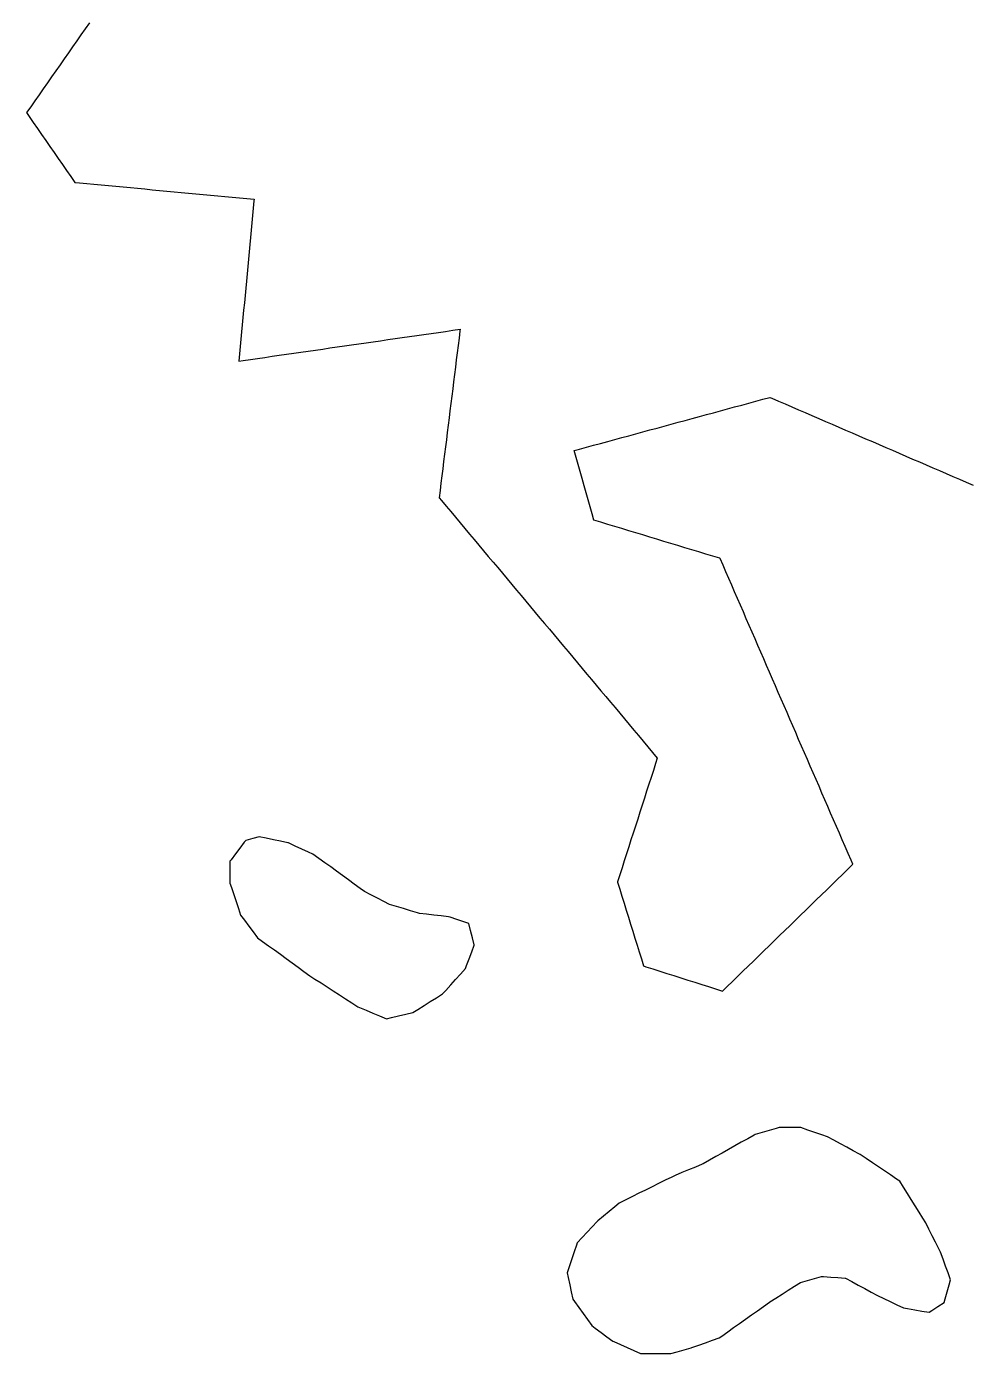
# Model space of a CAD drawing. Header units: millimetres. Extents: x 32 to 3054, y 42 to 5568.
# Drawn here: x 945.2 to 1073.8, y 1431.9 to 1613.5 of the extents above; entities that cross this region are included whole.
import ezdxf

# ---------------------------------------------------------------- set-up
doc = ezdxf.new("R2010")
doc.units = ezdxf.units.MM
for name, color, linetype in [('ALL_ISLANDS', 7, 'Continuous'), ('OUTLINE_ISLAND_01', 7, 'Continuous'), ('OUTLINE_ISLAND_16', 7, 'Continuous'), ('OUTLINE_ISLAND_33', 7, 'Continuous')]:
    doc.layers.add(name, color=color, linetype=linetype)

msp = doc.modelspace()

# ---------------------------------------------------------------- linework, layer by layer
at = {"layer": 'ALL_ISLANDS'}
msp.add_lwpolyline([(953.7965, 1614.0059), (953.2235, 1613.1863), (952.6504, 1612.3668), (952.0774, 1611.5472), (951.5044, 1610.7277), (950.9314, 1609.9081), (950.3584, 1609.0886), (949.7854, 1608.269), (949.2124, 1607.4495), (948.6393, 1606.6299), (948.0663, 1605.8104), (947.4933, 1604.9909), (946.9203, 1604.1713), (946.3473, 1603.3518), (945.7743, 1602.5322), (945.2013, 1601.7127), (945.5612, 1601.1933), (946.1307, 1600.3714), (946.7003, 1599.5494), (947.2699, 1598.7275), (947.8395, 1597.9056), (948.409, 1597.0836), (948.9786, 1596.2617), (949.5482, 1595.4398), (950.1178, 1594.6178), (950.6873, 1593.7959), (951.2569, 1592.9739), (951.8265, 1592.152), (952.4403, 1592.0953), (953.436, 1592.0034), (954.4318, 1591.9115), (955.4276, 1591.8195), (956.4233, 1591.7276), (957.4191, 1591.6357), (958.4149, 1591.5437), (959.4106, 1591.4518), (960.4064, 1591.3599), (961.4022, 1591.2679), (962.3979, 1591.176), (963.3937, 1591.084), (964.3895, 1590.9921), (965.3852, 1590.9002), (966.381, 1590.8082), (967.3768, 1590.7163), (968.3725, 1590.6244), (969.3683, 1590.5324), (970.3641, 1590.4405), (971.3598, 1590.3486), (972.3556, 1590.2566), (973.3513, 1590.1647), (974.3471, 1590.0728), (975.3429, 1589.9808), (976.3386, 1589.8889), (976.314, 1589.6268), (976.2204, 1588.6312), (976.1269, 1587.6356), (976.0333, 1586.64), (975.9397, 1585.6444), (975.8461, 1584.6488), (975.7526, 1583.6532), (975.659, 1582.6575), (975.5654, 1581.6619), (975.4718, 1580.6663), (975.3783, 1579.6707), (975.2847, 1578.6751), (975.1911, 1577.6795), (975.0975, 1576.6839), (975.004, 1575.6883), (974.9104, 1574.6926), (974.8168, 1573.697), (974.7232, 1572.7014), (974.6297, 1571.7058), (974.5361, 1570.7102), (974.4425, 1569.7146), (974.3489, 1568.719), (974.2554, 1567.7234), (974.8376, 1567.8071), (975.8274, 1567.9493), (976.8173, 1568.0916), (977.8071, 1568.2339), (978.7969, 1568.3762), (979.7867, 1568.5184), (980.7766, 1568.6607), (981.7664, 1568.803), (982.7562, 1568.9453), (983.746, 1569.0876), (984.7359, 1569.2298), (985.7257, 1569.3721), (986.7155, 1569.5144), (987.7054, 1569.6567), (988.6952, 1569.799), (989.685, 1569.9412), (990.6748, 1570.0835), (991.6647, 1570.2258), (992.6545, 1570.3681), (993.6443, 1570.5103), (994.6341, 1570.6526), (995.624, 1570.7949), (996.6138, 1570.9372), (997.6036, 1571.0795), (998.5934, 1571.2217), (999.5833, 1571.364), (1000.5731, 1571.5063), (1001.5629, 1571.6486), (1002.5528, 1571.7909), (1003.5426, 1571.9331), (1004.5324, 1572.0754), (1004.5035, 1571.8436), (1004.3799, 1570.8512), (1004.2563, 1569.8589), (1004.1327, 1568.8666), (1004.0091, 1567.8743), (1003.8854, 1566.8819), (1003.7618, 1565.8896), (1003.6382, 1564.8973), (1003.5146, 1563.9049), (1003.391, 1562.9126), (1003.2674, 1561.9203), (1003.1438, 1560.9279), (1003.0201, 1559.9356), (1002.8965, 1558.9433), (1002.7729, 1557.951), (1002.6493, 1556.9586), (1002.5257, 1555.9663), (1002.4021, 1554.974), (1002.2784, 1553.9816), (1002.1548, 1552.9893), (1002.0312, 1551.997), (1001.9076, 1551.0046), (1001.784, 1550.0123), (1001.6604, 1549.02), (1001.9667, 1548.6545), (1002.6091, 1547.8882), (1003.2514, 1547.1218), (1003.8938, 1546.3554), (1004.5362, 1545.589), (1005.1786, 1544.8227), (1005.821, 1544.0563), (1006.4634, 1543.2899), (1007.1058, 1542.5235), (1007.7482, 1541.7571), (1008.3906, 1540.9908), (1009.0329, 1540.2244), (1009.6753, 1539.458), (1010.3177, 1538.6916), (1010.9601, 1537.9252), (1011.6025, 1537.1589), (1012.2449, 1536.3925), (1012.8873, 1535.6261), (1013.5297, 1534.8597), (1014.1721, 1534.0934), (1014.8144, 1533.327), (1015.4568, 1532.5606), (1016.0992, 1531.7942), (1016.7416, 1531.0278), (1017.384, 1530.2615), (1018.0264, 1529.4951), (1018.6688, 1528.7287), (1019.3112, 1527.9623), (1019.9536, 1527.1959), (1020.5959, 1526.4296), (1021.2383, 1525.6632), (1021.8807, 1524.8968), (1022.5231, 1524.1304), (1023.1655, 1523.364), (1023.8079, 1522.5977), (1024.4503, 1521.8313), (1025.0927, 1521.0649), (1025.7351, 1520.2985), (1026.3774, 1519.5322), (1027.0198, 1518.7658), (1027.6622, 1517.9994), (1028.3046, 1517.233), (1028.947, 1516.4666), (1029.5894, 1515.7003), (1030.2318, 1514.9339), (1030.8742, 1514.1675), (1031.5166, 1513.4011), (1031.2795, 1512.6648), (1030.9731, 1511.7129), (1030.6667, 1510.7611), (1030.3603, 1509.8092), (1030.0538, 1508.8573), (1029.7474, 1507.9054), (1029.441, 1506.9535), (1029.1345, 1506.0016), (1028.8281, 1505.0497), (1028.5217, 1504.0978), (1028.2153, 1503.1459), (1027.9088, 1502.194), (1027.6024, 1501.2421), (1027.296, 1500.2902), (1026.9895, 1499.3383), (1026.6831, 1498.3864), (1026.3767, 1497.4345), (1026.0702, 1496.4826), (1026.0888, 1496.4223), (1026.3834, 1495.4667), (1026.678, 1494.5111), (1026.9726, 1493.5555), (1027.2672, 1492.5998), (1027.5618, 1491.6442), (1027.8564, 1490.6886), (1028.151, 1489.733), (1028.4456, 1488.7774), (1028.7401, 1487.8217), (1029.0347, 1486.8661), (1029.3293, 1485.9105), (1029.6239, 1484.9549), (1029.9608, 1484.8479), (1030.9139, 1484.5453), (1031.867, 1484.2427), (1032.8202, 1483.9401), (1033.7733, 1483.6375), (1034.7264, 1483.3349), (1035.6795, 1483.0323), (1036.6326, 1482.7297), (1037.5857, 1482.4271), (1038.5389, 1482.1245), (1039.492, 1481.8219), (1040.4451, 1481.5193), (1041.0722, 1482.1294), (1041.789, 1482.8266), (1042.5058, 1483.5239), (1043.2226, 1484.2212), (1043.9395, 1484.9185), (1044.6563, 1485.6157), (1045.3731, 1486.313), (1046.0899, 1487.0103), (1046.8067, 1487.7076), (1047.5235, 1488.4048), (1048.2403, 1489.1021), (1048.9571, 1489.7994), (1049.6739, 1490.4966), (1050.3907, 1491.1939), (1051.1075, 1491.8912), (1051.8243, 1492.5885), (1052.5411, 1493.2857), (1053.2579, 1493.983), (1053.9747, 1494.6803), (1054.6915, 1495.3775), (1055.4084, 1496.0748), (1056.1252, 1496.7721), (1056.842, 1497.4694), (1057.5588, 1498.1666), (1058.2756, 1498.8639), (1058.0227, 1499.4467), (1057.6246, 1500.3641), (1057.2265, 1501.2814), (1056.8284, 1502.1988), (1056.4304, 1503.1161), (1056.0323, 1504.0335), (1055.6342, 1504.9508), (1055.2361, 1505.8682), (1054.8381, 1506.7855), (1054.44, 1507.7029), (1054.0419, 1508.6202), (1053.6438, 1509.5376), (1053.2458, 1510.4549), (1052.8477, 1511.3723), (1052.4496, 1512.2897), (1052.0515, 1513.207), (1051.6535, 1514.1244), (1051.2554, 1515.0417), (1050.8573, 1515.9591), (1050.4592, 1516.8764), (1050.0612, 1517.7938), (1049.6631, 1518.7111), (1049.265, 1519.6285), (1048.8669, 1520.5458), (1048.4689, 1521.4632), (1048.0708, 1522.3805), (1047.6727, 1523.2979), (1047.2746, 1524.2152), (1046.8765, 1525.1326), (1046.4785, 1526.0499), (1046.0804, 1526.9673), (1045.6823, 1527.8846), (1045.2842, 1528.802), (1044.8862, 1529.7193), (1044.4881, 1530.6367), (1044.09, 1531.5541), (1043.6919, 1532.4714), (1043.2939, 1533.3888), (1042.8958, 1534.3061), (1042.4977, 1535.2235), (1042.0996, 1536.1408), (1041.7016, 1537.0582), (1041.3035, 1537.9755), (1040.9054, 1538.8929), (1040.5073, 1539.8102), (1040.1093, 1540.7276), (1040.0772, 1540.7373), (1039.1201, 1541.0271), (1038.1631, 1541.3169), (1037.206, 1541.6067), (1036.2489, 1541.8966), (1035.2918, 1542.1864), (1034.3347, 1542.4762), (1033.3777, 1542.766), (1032.4206, 1543.0558), (1031.4635, 1543.3457), (1030.5064, 1543.6355), (1029.5493, 1543.9253), (1028.5922, 1544.2151), (1027.6352, 1544.5049), (1026.6781, 1544.7947), (1025.721, 1545.0846), (1024.7639, 1545.3744), (1023.8068, 1545.6642), (1022.8498, 1545.954), (1022.602, 1546.8254), (1022.3286, 1547.7873), (1022.0551, 1548.7492), (1021.7816, 1549.711), (1021.5082, 1550.6729), (1021.2347, 1551.6348), (1020.9612, 1552.5967), (1020.6878, 1553.5586), (1020.4143, 1554.5205), (1020.1408, 1555.4823), (1020.8638, 1555.6787), (1021.8289, 1555.9409), (1022.7939, 1556.203), (1023.7589, 1556.4651), (1024.724, 1556.7272), (1025.689, 1556.9894), (1026.654, 1557.2515), (1027.6191, 1557.5136), (1028.5841, 1557.7758), (1029.5491, 1558.0379), (1030.5142, 1558.3), (1031.4792, 1558.5622), (1032.4442, 1558.8243), (1033.4093, 1559.0864), (1034.3743, 1559.3485), (1035.3393, 1559.6107), (1036.3044, 1559.8728), (1037.2694, 1560.1349), (1038.2344, 1560.3971), (1039.1995, 1560.6592), (1040.1645, 1560.9213), (1041.1295, 1561.1834), (1042.0946, 1561.4456), (1043.0596, 1561.7077), (1044.0246, 1561.9698), (1044.9897, 1562.232), (1045.9547, 1562.4941), (1046.9197, 1562.7562), (1047.1725, 1562.6471), (1048.0906, 1562.2506), (1049.0086, 1561.8542), (1049.9267, 1561.4577), (1050.8448, 1561.0613), (1051.7628, 1560.6648), (1052.6809, 1560.2684), (1053.5989, 1559.8719), (1054.517, 1559.4755), (1055.4351, 1559.079), (1056.3531, 1558.6826), (1057.2712, 1558.2861), (1058.1892, 1557.8897), (1059.1073, 1557.4932), (1060.0253, 1557.0968), (1060.9434, 1556.7003), (1061.8615, 1556.3039), (1062.7795, 1555.9074), (1063.6976, 1555.511), (1064.6156, 1555.1146), (1065.5337, 1554.7181), (1066.4517, 1554.3217), (1067.3698, 1553.9252), (1068.2879, 1553.5288), (1069.2059, 1553.1323), (1070.124, 1552.7359), (1071.042, 1552.3394), (1071.9601, 1551.943), (1072.8781, 1551.5465), (1073.7962, 1551.1501), (1074.7143, 1550.7536)], dxfattribs=at)
for points in [[(973.0411, 1499.2862), (973.0411, 1498.2862), (973.0411, 1497.2862), (973.0411, 1496.2862), (973.2427, 1495.6781), (973.5575, 1494.729), (973.8722, 1493.7798), (974.187, 1492.8306), (974.5017, 1491.8814), (975.0071, 1491.2131), (975.6103, 1490.4155), (976.2134, 1489.6178), (976.8166, 1488.8202), (977.5073, 1488.3173), (978.3157, 1487.7286), (979.1241, 1487.14), (979.9325, 1486.5514), (980.7409, 1485.9627), (981.5493, 1485.3741), (982.3577, 1484.7855), (983.1661, 1484.1968), (983.9745, 1483.6082), (984.6564, 1483.1686), (985.4969, 1482.6267), (986.3374, 1482.0849), (987.1779, 1481.5431), (988.0184, 1481.0012), (988.8589, 1480.4594), (989.6993, 1479.9175), (990.5398, 1479.3757), (990.7576, 1479.2839), (991.6791, 1478.8955), (992.6006, 1478.507), (993.5221, 1478.1186), (994.4435, 1477.7302), (995.1364, 1477.8938), (996.1096, 1478.1237), (997.0828, 1478.3535), (998.056, 1478.5834), (998.7475, 1479.0144), (999.5961, 1479.5434), (1000.4447, 1480.0724), (1001.2933, 1480.6014), (1002.1419, 1481.1304), (1002.579, 1481.6169), (1003.2474, 1482.3607), (1003.9158, 1483.1046), (1004.5842, 1483.8484), (1005.2525, 1484.5922), (1005.4077, 1485.0038), (1005.7605, 1485.9395), (1006.1133, 1486.8752), (1006.466, 1487.8109), (1006.4546, 1487.855), (1006.2043, 1488.8231), (1005.9539, 1489.7913), (1005.7035, 1490.7594), (1005.0481, 1490.9873), (1004.1036, 1491.3157), (1003.159, 1491.6441), (1002.9266, 1491.6718), (1001.9337, 1491.7903), (1000.9407, 1491.9088), (999.9477, 1492.0272), (998.9548, 1492.1457), (998.6898, 1492.2245), (997.7312, 1492.5093), (996.7726, 1492.7941), (995.8141, 1493.0789), (994.8555, 1493.3638), (994.1022, 1493.7515), (993.2131, 1494.2092), (992.324, 1494.6668), (991.4348, 1495.1245), (990.8572, 1495.5463), (990.0497, 1496.1361), (989.2422, 1496.7259), (988.4346, 1497.3157), (987.6271, 1497.9056), (986.8195, 1498.4954), (986.012, 1499.0852), (985.2044, 1499.675), (984.3969, 1500.2648), (983.7907, 1500.54), (982.8801, 1500.9535), (981.9696, 1501.367), (981.0591, 1501.7804), (980.9353, 1501.8062), (979.9563, 1502.0101), (978.9773, 1502.2139), (977.9983, 1502.4178), (977.0193, 1502.6216), (976.1656, 1502.3973), (975.1984, 1502.1432), (974.9981, 1501.8779), (974.3955, 1501.0799), (973.7929, 1500.2818), (973.1903, 1499.4838)], [(1071.6386, 1442.009), (1071.2998, 1442.9499), (1070.9611, 1443.8907), (1070.6223, 1444.8316), (1070.2836, 1445.7725), (1070.0414, 1446.2519), (1069.5903, 1447.1444), (1069.1393, 1448.0369), (1068.6883, 1448.9294), (1068.2373, 1449.8219), (1067.8561, 1450.4332), (1067.327, 1451.2818), (1066.7979, 1452.1303), (1066.2687, 1452.9789), (1065.7396, 1453.8274), (1065.2105, 1454.676), (1064.6814, 1455.5245), (1064.2676, 1455.802), (1063.4371, 1456.3591), (1062.6066, 1456.9161), (1061.7761, 1457.4731), (1060.9456, 1458.0301), (1060.1151, 1458.5871), (1059.2846, 1459.1441), (1059.197, 1459.1919), (1058.3193, 1459.6711), (1057.4415, 1460.1503), (1056.5638, 1460.6294), (1055.6861, 1461.1086), (1054.8083, 1461.5877), (1054.0071, 1461.8611), (1053.0606, 1462.1839), (1052.1142, 1462.5068), (1051.1677, 1462.8296), (1050.1903, 1462.8316), (1049.1903, 1462.8337), (1048.1903, 1462.8357), (1047.7782, 1462.7176), (1046.8168, 1462.4422), (1045.8555, 1462.1667), (1044.8942, 1461.8912), (1044.7503, 1461.8101), (1043.8792, 1461.319), (1043.0081, 1460.828), (1042.137, 1460.3369), (1041.2658, 1459.8458), (1040.3947, 1459.3548), (1039.5236, 1458.8637), (1038.6525, 1458.3726), (1037.7813, 1457.8816), (1037.6468, 1457.826), (1036.7224, 1457.4445), (1035.7981, 1457.0629), (1034.8737, 1456.6814), (1033.9494, 1456.2998), (1033.4795, 1456.0672), (1032.5833, 1455.6235), (1031.6872, 1455.1798), (1030.791, 1454.7361), (1029.8948, 1454.2924), (1028.9986, 1453.8486), (1028.1025, 1453.4049), (1027.2063, 1452.9612), (1026.3101, 1452.5175), (1025.705, 1452.0147), (1024.9358, 1451.3756), (1024.1667, 1450.7365), (1023.3976, 1450.0974), (1023.2809, 1449.9728), (1022.5976, 1449.2426), (1021.9144, 1448.5125), (1021.2311, 1447.7823), (1020.5478, 1447.0522), (1020.4501, 1446.7643), (1020.1287, 1445.8173), (1019.8074, 1444.8703), (1019.4861, 1443.9234), (1019.1647, 1442.9764), (1019.3114, 1442.3044), (1019.5246, 1441.3274), (1019.7377, 1440.3504), (1019.9509, 1439.3734), (1020.2022, 1439.0231), (1020.7851, 1438.2106), (1021.368, 1437.3981), (1021.9509, 1436.5855), (1022.5338, 1435.773), (1023.0252, 1435.4075), (1023.8276, 1434.8107), (1024.63, 1434.214), (1025.4325, 1433.6172), (1025.5643, 1433.5586), (1026.4781, 1433.1524), (1027.3919, 1432.7462), (1028.3057, 1432.3401), (1029.2195, 1431.9339), (1029.3847, 1431.9338), (1030.3847, 1431.9331), (1031.3847, 1431.9324), (1032.3847, 1431.9317), (1033.3847, 1431.9309), (1034.2282, 1432.1636), (1035.1922, 1432.4296), (1036.1562, 1432.6955), (1036.2374, 1432.7248), (1037.1783, 1433.0635), (1038.1192, 1433.4022), (1039.0601, 1433.7409), (1040.001, 1434.0796), (1040.3281, 1434.3119), (1041.1434, 1434.8909), (1041.9588, 1435.4699), (1042.7741, 1436.0489), (1043.5894, 1436.6279), (1044.4048, 1437.2069), (1045.2201, 1437.7859), (1046.0354, 1438.3649), (1046.8507, 1438.9439), (1046.8995, 1438.9748), (1047.7435, 1439.5111), (1048.5876, 1440.0473), (1049.4316, 1440.5836), (1050.2757, 1441.1198), (1051.1198, 1441.6561), (1052.0503, 1441.9244), (1053.0112, 1442.2014), (1053.972, 1442.4785), (1054.2411, 1442.4593), (1055.2385, 1442.3881), (1056.236, 1442.317), (1057.2335, 1442.2458), (1057.2598, 1442.2316), (1058.1403, 1441.7575), (1059.0207, 1441.2834), (1059.9012, 1440.8093), (1060.7816, 1440.3351), (1061.6621, 1439.861), (1062.496, 1439.4613), (1063.3977, 1439.0291), (1064.2995, 1438.5969), (1065.2013, 1438.1647), (1065.7604, 1438.0701), (1066.7464, 1437.9034), (1067.7324, 1437.7366), (1068.7184, 1437.5699), (1069.0726, 1437.802), (1069.909, 1438.3501), (1070.7453, 1438.8983), (1070.8929, 1439.4121), (1071.1689, 1440.3732), (1071.4449, 1441.3344)]]:
    msp.add_lwpolyline(points, close=True, dxfattribs=at)
at = {"layer": 'OUTLINE_ISLAND_01'}
msp.add_lwpolyline([(953.7965, 1614.0059), (953.2235, 1613.1863), (952.6504, 1612.3668), (952.0774, 1611.5472), (951.5044, 1610.7277), (950.9314, 1609.9081), (950.3584, 1609.0886), (949.7854, 1608.269), (949.2124, 1607.4495), (948.6393, 1606.6299), (948.0663, 1605.8104), (947.4933, 1604.9909), (946.9203, 1604.1713), (946.3473, 1603.3518), (945.7743, 1602.5322), (945.2013, 1601.7127), (945.5612, 1601.1933), (946.1307, 1600.3714), (946.7003, 1599.5494), (947.2699, 1598.7275), (947.8395, 1597.9056), (948.409, 1597.0836), (948.9786, 1596.2617), (949.5482, 1595.4398), (950.1178, 1594.6178), (950.6873, 1593.7959), (951.2569, 1592.9739), (951.8265, 1592.152), (952.4403, 1592.0953), (953.436, 1592.0034), (954.4318, 1591.9115), (955.4276, 1591.8195), (956.4233, 1591.7276), (957.4191, 1591.6357), (958.4149, 1591.5437), (959.4106, 1591.4518), (960.4064, 1591.3599), (961.4022, 1591.2679), (962.3979, 1591.176), (963.3937, 1591.084), (964.3895, 1590.9921), (965.3852, 1590.9002), (966.381, 1590.8082), (967.3768, 1590.7163), (968.3725, 1590.6244), (969.3683, 1590.5324), (970.3641, 1590.4405), (971.3598, 1590.3486), (972.3556, 1590.2566), (973.3513, 1590.1647), (974.3471, 1590.0728), (975.3429, 1589.9808), (976.3386, 1589.8889), (976.314, 1589.6268), (976.2204, 1588.6312), (976.1269, 1587.6356), (976.0333, 1586.64), (975.9397, 1585.6444), (975.8461, 1584.6488), (975.7526, 1583.6532), (975.659, 1582.6575), (975.5654, 1581.6619), (975.4718, 1580.6663), (975.3783, 1579.6707), (975.2847, 1578.6751), (975.1911, 1577.6795), (975.0975, 1576.6839), (975.004, 1575.6883), (974.9104, 1574.6926), (974.8168, 1573.697), (974.7232, 1572.7014), (974.6297, 1571.7058), (974.5361, 1570.7102), (974.4425, 1569.7146), (974.3489, 1568.719), (974.2554, 1567.7234), (974.8376, 1567.8071), (975.8274, 1567.9493), (976.8173, 1568.0916), (977.8071, 1568.2339), (978.7969, 1568.3762), (979.7867, 1568.5184), (980.7766, 1568.6607), (981.7664, 1568.803), (982.7562, 1568.9453), (983.746, 1569.0876), (984.7359, 1569.2298), (985.7257, 1569.3721), (986.7155, 1569.5144), (987.7054, 1569.6567), (988.6952, 1569.799), (989.685, 1569.9412), (990.6748, 1570.0835), (991.6647, 1570.2258), (992.6545, 1570.3681), (993.6443, 1570.5103), (994.6341, 1570.6526), (995.624, 1570.7949), (996.6138, 1570.9372), (997.6036, 1571.0795), (998.5934, 1571.2217), (999.5833, 1571.364), (1000.5731, 1571.5063), (1001.5629, 1571.6486), (1002.5528, 1571.7909), (1003.5426, 1571.9331), (1004.5324, 1572.0754), (1004.5035, 1571.8436), (1004.3799, 1570.8512), (1004.2563, 1569.8589), (1004.1327, 1568.8666), (1004.0091, 1567.8743), (1003.8854, 1566.8819), (1003.7618, 1565.8896), (1003.6382, 1564.8973), (1003.5146, 1563.9049), (1003.391, 1562.9126), (1003.2674, 1561.9203), (1003.1438, 1560.9279), (1003.0201, 1559.9356), (1002.8965, 1558.9433), (1002.7729, 1557.951), (1002.6493, 1556.9586), (1002.5257, 1555.9663), (1002.4021, 1554.974), (1002.2784, 1553.9816), (1002.1548, 1552.9893), (1002.0312, 1551.997), (1001.9076, 1551.0046), (1001.784, 1550.0123), (1001.6604, 1549.02), (1001.9667, 1548.6545), (1002.6091, 1547.8882), (1003.2514, 1547.1218), (1003.8938, 1546.3554), (1004.5362, 1545.589), (1005.1786, 1544.8227), (1005.821, 1544.0563), (1006.4634, 1543.2899), (1007.1058, 1542.5235), (1007.7482, 1541.7571), (1008.3906, 1540.9908), (1009.0329, 1540.2244), (1009.6753, 1539.458), (1010.3177, 1538.6916), (1010.9601, 1537.9252), (1011.6025, 1537.1589), (1012.2449, 1536.3925), (1012.8873, 1535.6261), (1013.5297, 1534.8597), (1014.1721, 1534.0934), (1014.8144, 1533.327), (1015.4568, 1532.5606), (1016.0992, 1531.7942), (1016.7416, 1531.0278), (1017.384, 1530.2615), (1018.0264, 1529.4951), (1018.6688, 1528.7287), (1019.3112, 1527.9623), (1019.9536, 1527.1959), (1020.5959, 1526.4296), (1021.2383, 1525.6632), (1021.8807, 1524.8968), (1022.5231, 1524.1304), (1023.1655, 1523.364), (1023.8079, 1522.5977), (1024.4503, 1521.8313), (1025.0927, 1521.0649), (1025.7351, 1520.2985), (1026.3774, 1519.5322), (1027.0198, 1518.7658), (1027.6622, 1517.9994), (1028.3046, 1517.233), (1028.947, 1516.4666), (1029.5894, 1515.7003), (1030.2318, 1514.9339), (1030.8742, 1514.1675), (1031.5166, 1513.4011), (1031.2795, 1512.6648), (1030.9731, 1511.7129), (1030.6667, 1510.7611), (1030.3603, 1509.8092), (1030.0538, 1508.8573), (1029.7474, 1507.9054), (1029.441, 1506.9535), (1029.1345, 1506.0016), (1028.8281, 1505.0497), (1028.5217, 1504.0978), (1028.2153, 1503.1459), (1027.9088, 1502.194), (1027.6024, 1501.2421), (1027.296, 1500.2902), (1026.9895, 1499.3383), (1026.6831, 1498.3864), (1026.3767, 1497.4345), (1026.0702, 1496.4826), (1026.0888, 1496.4223), (1026.3834, 1495.4667), (1026.678, 1494.5111), (1026.9726, 1493.5555), (1027.2672, 1492.5998), (1027.5618, 1491.6442), (1027.8564, 1490.6886), (1028.151, 1489.733), (1028.4456, 1488.7774), (1028.7401, 1487.8217), (1029.0347, 1486.8661), (1029.3293, 1485.9105), (1029.6239, 1484.9549), (1029.9608, 1484.8479), (1030.9139, 1484.5453), (1031.867, 1484.2427), (1032.8202, 1483.9401), (1033.7733, 1483.6375), (1034.7264, 1483.3349), (1035.6795, 1483.0323), (1036.6326, 1482.7297), (1037.5857, 1482.4271), (1038.5389, 1482.1245), (1039.492, 1481.8219), (1040.4451, 1481.5193), (1041.0722, 1482.1294), (1041.789, 1482.8266), (1042.5058, 1483.5239), (1043.2226, 1484.2212), (1043.9395, 1484.9185), (1044.6563, 1485.6157), (1045.3731, 1486.313), (1046.0899, 1487.0103), (1046.8067, 1487.7076), (1047.5235, 1488.4048), (1048.2403, 1489.1021), (1048.9571, 1489.7994), (1049.6739, 1490.4966), (1050.3907, 1491.1939), (1051.1075, 1491.8912), (1051.8243, 1492.5885), (1052.5411, 1493.2857), (1053.2579, 1493.983), (1053.9747, 1494.6803), (1054.6915, 1495.3775), (1055.4084, 1496.0748), (1056.1252, 1496.7721), (1056.842, 1497.4694), (1057.5588, 1498.1666), (1058.2756, 1498.8639), (1058.0227, 1499.4467), (1057.6246, 1500.3641), (1057.2265, 1501.2814), (1056.8284, 1502.1988), (1056.4304, 1503.1161), (1056.0323, 1504.0335), (1055.6342, 1504.9508), (1055.2361, 1505.8682), (1054.8381, 1506.7855), (1054.44, 1507.7029), (1054.0419, 1508.6202), (1053.6438, 1509.5376), (1053.2458, 1510.4549), (1052.8477, 1511.3723), (1052.4496, 1512.2897), (1052.0515, 1513.207), (1051.6535, 1514.1244), (1051.2554, 1515.0417), (1050.8573, 1515.9591), (1050.4592, 1516.8764), (1050.0612, 1517.7938), (1049.6631, 1518.7111), (1049.265, 1519.6285), (1048.8669, 1520.5458), (1048.4689, 1521.4632), (1048.0708, 1522.3805), (1047.6727, 1523.2979), (1047.2746, 1524.2152), (1046.8765, 1525.1326), (1046.4785, 1526.0499), (1046.0804, 1526.9673), (1045.6823, 1527.8846), (1045.2842, 1528.802), (1044.8862, 1529.7193), (1044.4881, 1530.6367), (1044.09, 1531.5541), (1043.6919, 1532.4714), (1043.2939, 1533.3888), (1042.8958, 1534.3061), (1042.4977, 1535.2235), (1042.0996, 1536.1408), (1041.7016, 1537.0582), (1041.3035, 1537.9755), (1040.9054, 1538.8929), (1040.5073, 1539.8102), (1040.1093, 1540.7276), (1040.0772, 1540.7373), (1039.1201, 1541.0271), (1038.1631, 1541.3169), (1037.206, 1541.6067), (1036.2489, 1541.8966), (1035.2918, 1542.1864), (1034.3347, 1542.4762), (1033.3777, 1542.766), (1032.4206, 1543.0558), (1031.4635, 1543.3457), (1030.5064, 1543.6355), (1029.5493, 1543.9253), (1028.5922, 1544.2151), (1027.6352, 1544.5049), (1026.6781, 1544.7947), (1025.721, 1545.0846), (1024.7639, 1545.3744), (1023.8068, 1545.6642), (1022.8498, 1545.954), (1022.602, 1546.8254), (1022.3286, 1547.7873), (1022.0551, 1548.7492), (1021.7816, 1549.711), (1021.5082, 1550.6729), (1021.2347, 1551.6348), (1020.9612, 1552.5967), (1020.6878, 1553.5586), (1020.4143, 1554.5205), (1020.1408, 1555.4823), (1020.8638, 1555.6787), (1021.8289, 1555.9409), (1022.7939, 1556.203), (1023.7589, 1556.4651), (1024.724, 1556.7272), (1025.689, 1556.9894), (1026.654, 1557.2515), (1027.6191, 1557.5136), (1028.5841, 1557.7758), (1029.5491, 1558.0379), (1030.5142, 1558.3), (1031.4792, 1558.5622), (1032.4442, 1558.8243), (1033.4093, 1559.0864), (1034.3743, 1559.3485), (1035.3393, 1559.6107), (1036.3044, 1559.8728), (1037.2694, 1560.1349), (1038.2344, 1560.3971), (1039.1995, 1560.6592), (1040.1645, 1560.9213), (1041.1295, 1561.1834), (1042.0946, 1561.4456), (1043.0596, 1561.7077), (1044.0246, 1561.9698), (1044.9897, 1562.232), (1045.9547, 1562.4941), (1046.9197, 1562.7562), (1047.1725, 1562.6471), (1048.0906, 1562.2506), (1049.0086, 1561.8542), (1049.9267, 1561.4577), (1050.8448, 1561.0613), (1051.7628, 1560.6648), (1052.6809, 1560.2684), (1053.5989, 1559.8719), (1054.517, 1559.4755), (1055.4351, 1559.079), (1056.3531, 1558.6826), (1057.2712, 1558.2861), (1058.1892, 1557.8897), (1059.1073, 1557.4932), (1060.0253, 1557.0968), (1060.9434, 1556.7003), (1061.8615, 1556.3039), (1062.7795, 1555.9074), (1063.6976, 1555.511), (1064.6156, 1555.1146), (1065.5337, 1554.7181), (1066.4517, 1554.3217), (1067.3698, 1553.9252), (1068.2879, 1553.5288), (1069.2059, 1553.1323), (1070.124, 1552.7359), (1071.042, 1552.3394), (1071.9601, 1551.943), (1072.8781, 1551.5465), (1073.7962, 1551.1501), (1074.7143, 1550.7536)], dxfattribs=at)
at = {"layer": 'OUTLINE_ISLAND_16'}
msp.add_lwpolyline([(1071.6386, 1442.009), (1071.2998, 1442.9499), (1070.9611, 1443.8907), (1070.6223, 1444.8316), (1070.2836, 1445.7725), (1070.0414, 1446.2519), (1069.5903, 1447.1444), (1069.1393, 1448.0369), (1068.6883, 1448.9294), (1068.2373, 1449.8219), (1067.8561, 1450.4332), (1067.327, 1451.2818), (1066.7979, 1452.1303), (1066.2687, 1452.9789), (1065.7396, 1453.8274), (1065.2105, 1454.676), (1064.6814, 1455.5245), (1064.2676, 1455.802), (1063.4371, 1456.3591), (1062.6066, 1456.9161), (1061.7761, 1457.4731), (1060.9456, 1458.0301), (1060.1151, 1458.5871), (1059.2846, 1459.1441), (1059.197, 1459.1919), (1058.3193, 1459.6711), (1057.4415, 1460.1503), (1056.5638, 1460.6294), (1055.6861, 1461.1086), (1054.8083, 1461.5877), (1054.0071, 1461.8611), (1053.0606, 1462.1839), (1052.1142, 1462.5068), (1051.1677, 1462.8296), (1050.1903, 1462.8316), (1049.1903, 1462.8337), (1048.1903, 1462.8357), (1047.7782, 1462.7176), (1046.8168, 1462.4422), (1045.8555, 1462.1667), (1044.8942, 1461.8912), (1044.7503, 1461.8101), (1043.8792, 1461.319), (1043.0081, 1460.828), (1042.137, 1460.3369), (1041.2658, 1459.8458), (1040.3947, 1459.3548), (1039.5236, 1458.8637), (1038.6525, 1458.3726), (1037.7813, 1457.8816), (1037.6468, 1457.826), (1036.7224, 1457.4445), (1035.7981, 1457.0629), (1034.8737, 1456.6814), (1033.9494, 1456.2998), (1033.4795, 1456.0672), (1032.5833, 1455.6235), (1031.6872, 1455.1798), (1030.791, 1454.7361), (1029.8948, 1454.2924), (1028.9986, 1453.8486), (1028.1025, 1453.4049), (1027.2063, 1452.9612), (1026.3101, 1452.5175), (1025.705, 1452.0147), (1024.9358, 1451.3756), (1024.1667, 1450.7365), (1023.3976, 1450.0974), (1023.2809, 1449.9728), (1022.5976, 1449.2426), (1021.9144, 1448.5125), (1021.2311, 1447.7823), (1020.5478, 1447.0522), (1020.4501, 1446.7643), (1020.1287, 1445.8173), (1019.8074, 1444.8703), (1019.4861, 1443.9234), (1019.1647, 1442.9764), (1019.3114, 1442.3044), (1019.5246, 1441.3274), (1019.7377, 1440.3504), (1019.9509, 1439.3734), (1020.2022, 1439.0231), (1020.7851, 1438.2106), (1021.368, 1437.3981), (1021.9509, 1436.5855), (1022.5338, 1435.773), (1023.0252, 1435.4075), (1023.8276, 1434.8107), (1024.63, 1434.214), (1025.4325, 1433.6172), (1025.5643, 1433.5586), (1026.4781, 1433.1524), (1027.3919, 1432.7462), (1028.3057, 1432.3401), (1029.2195, 1431.9339), (1029.3847, 1431.9338), (1030.3847, 1431.9331), (1031.3847, 1431.9324), (1032.3847, 1431.9317), (1033.3847, 1431.9309), (1034.2282, 1432.1636), (1035.1922, 1432.4296), (1036.1562, 1432.6955), (1036.2374, 1432.7248), (1037.1783, 1433.0635), (1038.1192, 1433.4022), (1039.0601, 1433.7409), (1040.001, 1434.0796), (1040.3281, 1434.3119), (1041.1434, 1434.8909), (1041.9588, 1435.4699), (1042.7741, 1436.0489), (1043.5894, 1436.6279), (1044.4048, 1437.2069), (1045.2201, 1437.7859), (1046.0354, 1438.3649), (1046.8507, 1438.9439), (1046.8995, 1438.9748), (1047.7435, 1439.5111), (1048.5876, 1440.0473), (1049.4316, 1440.5836), (1050.2757, 1441.1198), (1051.1198, 1441.6561), (1052.0503, 1441.9244), (1053.0112, 1442.2014), (1053.972, 1442.4785), (1054.2411, 1442.4593), (1055.2385, 1442.3881), (1056.236, 1442.317), (1057.2335, 1442.2458), (1057.2598, 1442.2316), (1058.1403, 1441.7575), (1059.0207, 1441.2834), (1059.9012, 1440.8093), (1060.7816, 1440.3351), (1061.6621, 1439.861), (1062.496, 1439.4613), (1063.3977, 1439.0291), (1064.2995, 1438.5969), (1065.2013, 1438.1647), (1065.7604, 1438.0701), (1066.7464, 1437.9034), (1067.7324, 1437.7366), (1068.7184, 1437.5699), (1069.0726, 1437.802), (1069.909, 1438.3501), (1070.7453, 1438.8983), (1070.8929, 1439.4121), (1071.1689, 1440.3732), (1071.4449, 1441.3344)], close=True, dxfattribs=at)
at = {"layer": 'OUTLINE_ISLAND_33'}
msp.add_lwpolyline([(973.0411, 1499.2862), (973.0411, 1498.2862), (973.0411, 1497.2862), (973.0411, 1496.2862), (973.2427, 1495.6781), (973.5575, 1494.729), (973.8722, 1493.7798), (974.187, 1492.8306), (974.5017, 1491.8814), (975.0071, 1491.2131), (975.6103, 1490.4155), (976.2134, 1489.6178), (976.8166, 1488.8202), (977.5073, 1488.3173), (978.3157, 1487.7286), (979.1241, 1487.14), (979.9325, 1486.5514), (980.7409, 1485.9627), (981.5493, 1485.3741), (982.3577, 1484.7855), (983.1661, 1484.1968), (983.9745, 1483.6082), (984.6564, 1483.1686), (985.4969, 1482.6267), (986.3374, 1482.0849), (987.1779, 1481.5431), (988.0184, 1481.0012), (988.8589, 1480.4594), (989.6993, 1479.9175), (990.5398, 1479.3757), (990.7576, 1479.2839), (991.6791, 1478.8955), (992.6006, 1478.507), (993.5221, 1478.1186), (994.4435, 1477.7302), (995.1364, 1477.8938), (996.1096, 1478.1237), (997.0828, 1478.3535), (998.056, 1478.5834), (998.7475, 1479.0144), (999.5961, 1479.5434), (1000.4447, 1480.0724), (1001.2933, 1480.6014), (1002.1419, 1481.1304), (1002.579, 1481.6169), (1003.2474, 1482.3607), (1003.9158, 1483.1046), (1004.5842, 1483.8484), (1005.2525, 1484.5922), (1005.4077, 1485.0038), (1005.7605, 1485.9395), (1006.1133, 1486.8752), (1006.466, 1487.8109), (1006.4546, 1487.855), (1006.2043, 1488.8231), (1005.9539, 1489.7913), (1005.7035, 1490.7594), (1005.0481, 1490.9873), (1004.1036, 1491.3157), (1003.159, 1491.6441), (1002.9266, 1491.6718), (1001.9337, 1491.7903), (1000.9407, 1491.9088), (999.9477, 1492.0272), (998.9548, 1492.1457), (998.6898, 1492.2245), (997.7312, 1492.5093), (996.7726, 1492.7941), (995.8141, 1493.0789), (994.8555, 1493.3638), (994.1022, 1493.7515), (993.2131, 1494.2092), (992.324, 1494.6668), (991.4348, 1495.1245), (990.8572, 1495.5463), (990.0497, 1496.1361), (989.2422, 1496.7259), (988.4346, 1497.3157), (987.6271, 1497.9056), (986.8195, 1498.4954), (986.012, 1499.0852), (985.2044, 1499.675), (984.3969, 1500.2648), (983.7907, 1500.54), (982.8801, 1500.9535), (981.9696, 1501.367), (981.0591, 1501.7804), (980.9353, 1501.8062), (979.9563, 1502.0101), (978.9773, 1502.2139), (977.9983, 1502.4178), (977.0193, 1502.6216), (976.1656, 1502.3973), (975.1984, 1502.1432), (974.9981, 1501.8779), (974.3955, 1501.0799), (973.7929, 1500.2818), (973.1903, 1499.4838)], close=True, dxfattribs=at)

doc.saveas('drawing.dxf')
